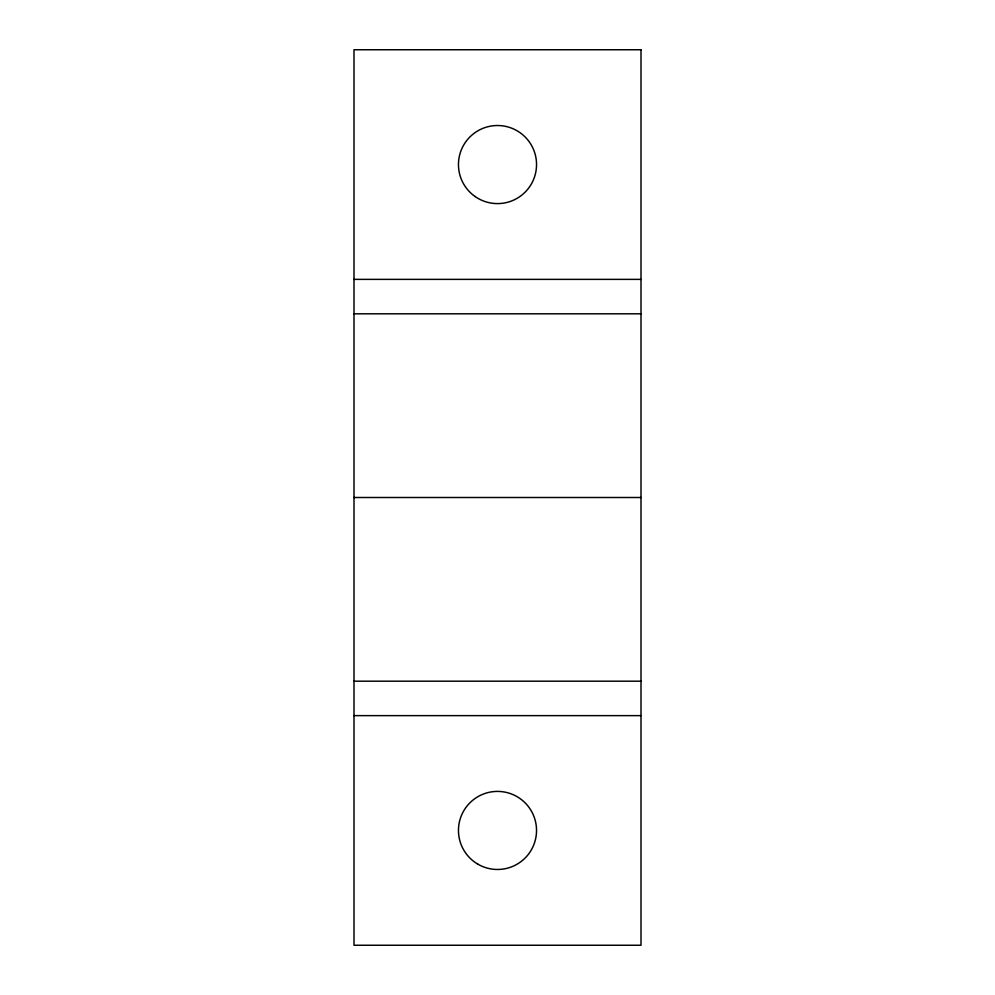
<?xml version="1.0" encoding="UTF-8"?>
<svg xmlns="http://www.w3.org/2000/svg" width="995" height="995" viewBox="0 0 995 995"><rect width="100%" height="100%" fill="white"/><g stroke="black" fill="none" stroke-linecap="round" stroke-linejoin="round"><path stroke-width="1.49" d="M353.996 279.371L641.004 279.371M353.996 313.811L641.004 313.811M353.996 497.5L641.004 497.5M353.996 681.189L641.004 681.189M353.996 715.629L641.004 715.629M641.004 49.75L353.996 49.75L353.996 945.25L641.004 945.25L641.004 49.75M475.025 196.475A39.029 39.029 0 0 0 536.38 168.068A39.029 39.029 0 0 0 481.095 129.139A39.029 39.029 0 0 0 475.025 196.475M477.986 864.245A39.029 39.029 0 0 0 536.529 830.439A39.029 39.029 0 0 0 477.986 796.634A39.029 39.029 0 0 0 477.986 864.245"/></g></svg>
